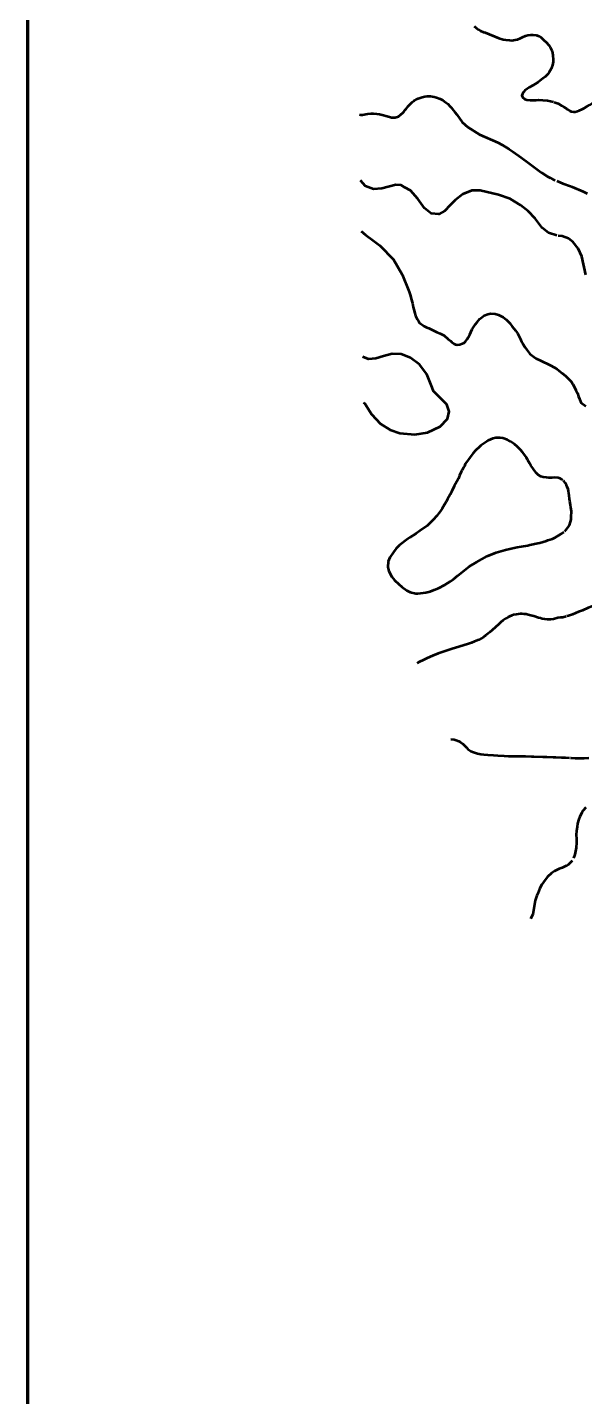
# Model space of a CAD drawing. Header units: metres. Extents: x 531395 to 538605, y 1843190 to 1853105.
# Drawn here: x 531395 to 532076, y 1845342 to 1847016 of the extents above; entities that cross this region are included whole.
import ezdxf

# ---------------------------------------------------------------- set-up
doc = ezdxf.new("R2010")
doc.units = ezdxf.units.M
doc.header["$LTSCALE"] = 4
doc.layers.add('2', color=7, linetype='Continuous', lineweight=53)
doc.layers.add('61', color=7, linetype='Continuous', lineweight=13)

msp = doc.modelspace()

# ---------------------------------------------------------------- linework, layer by layer
at = {"layer": '2'}
msp.add_line((532064.04, 1846005), (532062.44, 1846000.63), dxfattribs=at)
for points in [[(531940.9, 1847017.85), (531943.67, 1847015.28), (531945.94, 1847013.8), (531948.71, 1847012.09), (531952.35, 1847010.38), (531954.31, 1847010.02), (531970.89, 1847002.92), (531976.23, 1847001.39), (531979.54, 1847000.99), (531984.19, 1847000.54), (531987.17, 1847000.38), (531991.23, 1847000.92), (531993.84, 1847001.59), (531997.61, 1847003.06), (532000.08, 1847004.19), (532003.64, 1847005.82), (532006.33, 1847006.59), (532010.29, 1847007.22), (532013.15, 1847007.34), (532017.15, 1847006.72), (532019.94, 1847005.68), (532022.63, 1847003.87), (532026.45, 1847000.45), (532029.02, 1846998.05), (532032.27, 1846994.57), (532033.89, 1846992.06), (532035.94, 1846988.17), (532036.17, 1846987.48), (532037.08, 1846982.4)], [(532037.08, 1846982.4), (532037.19, 1846981.12), (532037.62, 1846978), (532037.28, 1846974.16), (532036.6, 1846969.97)], [(532036.6, 1846969.97), (532035.48, 1846966.94), (532034.86, 1846965.53), (532032.62, 1846961.45), (532030.77, 1846959.14), (532027.59, 1846955.82), (532024.95, 1846953.62), (532019.11, 1846949.15), (532015.79, 1846947.16), (532012.54, 1846945.27), (532008.2, 1846942.88), (532005.61, 1846941.16), (532002.68, 1846939.02)], [(531800.84, 1846909.66), (531802.27, 1846909.49), (531804.66, 1846909.46), (531808.43, 1846910.06), (531810.96, 1846910.63), (531814.93, 1846911.06), (531817.8, 1846911.18), (531822.07, 1846910.69), (531825.2, 1846910.07), (531830.12, 1846908.88), (531833.08, 1846908.06), (531837.44, 1846906.81), (531839.92, 1846906.02), (531843.47, 1846905.93), (531844.53, 1846905.95), (531848.38, 1846907.52), (531851.5, 1846909.68), (531853.75, 1846911.84), (531854.85, 1846913.21), (531856.62, 1846915.42), (531857.8, 1846916.89), (531859.32, 1846918.78), (531860.44, 1846919.95), (531861.81, 1846921.44), (531862.57, 1846922.39), (531864.04, 1846923.8), (531865.08, 1846924.87), (531867.18, 1846926.63), (531868.09, 1846927.11), (531871.63, 1846928.94), (531872.53, 1846929.42), (531876.24, 1846930.59)], [(531876.24, 1846930.59), (531877.35, 1846930.9), (531880.81, 1846931.76), (531883.44, 1846932.24), (531887.48, 1846932.1), (531891.87, 1846931.34), (531895.03, 1846930.53), (531899.53, 1846928.82), (531902.55, 1846927.42), (531906.5, 1846924.59), (531908.62, 1846922.72), (531911.67, 1846919.41), (531912.65, 1846918.27), (531915.61, 1846914.86), (531917.29, 1846912.64), (531919.81, 1846909.76), (531926.45, 1846900.57), (531933.32, 1846894.42), (531947.48, 1846885.53), (531970, 1846875.69), (531975.28, 1846872.56), (531983.73, 1846867.39), (531988.47, 1846864.26), (531998.38, 1846857.25), (532007.83, 1846850.26), (532020.79, 1846840.42), (532023.64, 1846838.47), (532030.46, 1846834.12), (532033.88, 1846832.2), (532037.58, 1846830.5), (532040.08, 1846829.45)], [(532002.68, 1846939.02), (532001.25, 1846937.24), (531999.88, 1846934.88), (531999.39, 1846933.2), (531999.83, 1846930.95), (532002.96, 1846928.61), (532005.25, 1846927.8), (532009.22, 1846927.37), (532011.92, 1846927.28), (532016.59, 1846927.51), (532019.74, 1846927.56), (532024.94, 1846927.36), (532030.66, 1846926.74), (532034.36, 1846926.19), (532037.71, 1846925.16)], [(532038.52, 1846924.92), (532039.92, 1846924.49), (532043.62, 1846923.08), (532048.22, 1846920.42), (532050.97, 1846918.9), (532054.19, 1846916.66), (532055.03, 1846915.98), (532057.69, 1846914.36), (532059.31, 1846913.58), (532062.26, 1846912.94), (532064.34, 1846913.17), (532067.33, 1846913.88), (532069.35, 1846914.67), (532072.91, 1846916.31), (532075.37, 1846917.44), (532078.68, 1846919.62), (532082.2, 1846921.63), (532084.54, 1846923.04), (532088.2, 1846924.59), (532089.42, 1846924.82), (532095.38, 1846925.56), (532096.72, 1846925.52), (532100.32, 1846925.05), (532102.11, 1846924.47)], [(532007.09, 1846791.43), (531997.55, 1846799.03), (531985.13, 1846806.58), (531970.76, 1846811.64), (531948.11, 1846816.84), (531938.26, 1846816.67), (531927.11, 1846812.38), (531917.83, 1846805.09), (531911.25, 1846798.58), (531905.2, 1846792.03), (531897.88, 1846787.99), (531888.44, 1846788.85), (531880.23, 1846795.22), (531872.29, 1846806.68), (531863.13, 1846816.71), (531856.16, 1846820.64), (531851.8, 1846823.26), (531845.25, 1846823.69), (531828.07, 1846819.34), (531817.78, 1846818.37), (531808.2, 1846821.99), (531801.97, 1846828.91)], [(532041.84, 1846828.72), (532049.25, 1846825.62), (532058.52, 1846822.33), (532060.65, 1846821.5), (532074.03, 1846815.75), (532079.12, 1846813.35)], [(532041.76, 1846761.66), (532031.7, 1846765.21), (532023.93, 1846771.19), (532015.62, 1846782.52), (532007.09, 1846791.43)], [(531802.83, 1846767.15), (531808.3, 1846762.69), (531817.43, 1846755.68)], [(531817.43, 1846755.68), (531825.58, 1846749.61), (531842.4, 1846732.56), (531853.13, 1846714.31), (531861.52, 1846692.93), (531863.01, 1846687.96), (531864.15, 1846684.47), (531865.68, 1846679.12), (531866.49, 1846674.36), (531867.28, 1846671.5), (531868.44, 1846666.97), (531869.45, 1846663.75), (531871.24, 1846659.57), (531872.76, 1846656.98), (531874.2, 1846655.14), (531875.65, 1846653.97), (531878.03, 1846652.23), (531879.97, 1846651.02), (531883.1, 1846649.36), (531885.39, 1846648.38), (531888.79, 1846646.84), (531891.31, 1846645.5), (531895.21, 1846643.74), (531899.59, 1846641.94), (531901.83, 1846640.66), (531904.14, 1846639.49), (531909.23, 1846635.08), (531911.9, 1846633.27), (531913.5, 1846631.64), (531916.4, 1846629.49), (531918.11, 1846628.63), (531920.05, 1846628.27), (531923.35, 1846628.53), (531925.64, 1846629.26), (531928.63, 1846630.63), (531930.18, 1846632.13), (531932.25, 1846634.93), (531933.72, 1846637.18), (531935.5, 1846640.89), (531936.74, 1846643.5), (531938.69, 1846647.42), (531940.05, 1846649.75), (531942.58, 1846653.55), (531944.59, 1846656.05), (531947.79, 1846659.82), (531949, 1846660.9), (531953.23, 1846664.02), (531957.8, 1846665.66), (531961.06, 1846666.31), (531966.72, 1846665.88), (531970.74, 1846664.7), (531976.48, 1846661.81), (531979.98, 1846659.34), (531984.5, 1846654.51), (531987.48, 1846650.74), (531991.37, 1846645.56), (531993.81, 1846642.4), (531996.51, 1846637.66), (531997.15, 1846636.11), (531998.84, 1846632.02), (532000.46, 1846629.34), (532003.23, 1846624.89), (532005.35, 1846621.98), (532008.91, 1846617.24), (532013.68, 1846613.57), (532016.77, 1846611.44), (532021.98, 1846608.97), (532025.38, 1846607.44), (532030.39, 1846605.13), (532033.89, 1846603.51), (532038.96, 1846600.64), (532042.23, 1846598.53), (532045.87, 1846595.6)], [(532077.25, 1846713.88), (532072.32, 1846736.01), (532068.18, 1846745.89), (532061.72, 1846753.77), (532056.22, 1846758.23), (532048.47, 1846761.01), (532043.63, 1846761.46)], [(531889.42, 1846575.94), (531882.95, 1846592.4), (531874.08, 1846604.05), (531863.29, 1846612.25), (531851.56, 1846616.78), (531840.57, 1846617.11), (531830.29, 1846614.43), (531820.7, 1846611.4), (531812.01, 1846610.52), (531804.97, 1846613.46)], [(532044.66, 1846596.58), (532046.92, 1846594.76), (532048.59, 1846593.42), (532053.07, 1846589.82), (532055.74, 1846587.17), (532059.4, 1846583.19), (532061.34, 1846580.27), (532063.94, 1846575.61), (532065.37, 1846572.91), (532067.14, 1846568.92), (532068.53, 1846564.89), (532069.78, 1846562.17), (532071.1, 1846557.85), (532077.3, 1846553.32)], [(531805.75, 1846557.82), (531807.24, 1846556.28), (531815.49, 1846543.58), (531826.64, 1846531.68), (531838.5, 1846524.37), (531849.99, 1846520.02), (531868.43, 1846518.48), (531883.86, 1846521.17), (531899.39, 1846528.17), (531908.19, 1846537.53), (531910.48, 1846546.62), (531907.47, 1846555.25), (531898.5, 1846564.32), (531891.18, 1846571.34), (531889.42, 1846575.94)], [(532006.26, 1846487.63), (532004.72, 1846490.41), (532002.89, 1846493.25), (531999.81, 1846497.1), (531997.54, 1846499.61), (531993.64, 1846503.93), (531990.41, 1846506.53), (531985.37, 1846510.07), (531981.72, 1846512.14), (531976.11, 1846513.91), (531972.54, 1846514.37), (531967.22, 1846514.36), (531963.6, 1846513.49), (531958.13, 1846511.37), (531956.27, 1846510.13), (531949.04, 1846504.96), (531947.38, 1846503.55), (531942.74, 1846499.05), (531939.88, 1846495.69), (531936.05, 1846490.71), (531933.95, 1846488.11), (531931.38, 1846484.69), (531930, 1846482.54), (531929.16, 1846479.79)], [(531929.16, 1846479.79), (531928, 1846478.14), (531926.24, 1846475.09), (531925.15, 1846472.88), (531923.18, 1846468.3), (531921.65, 1846464.9), (531919.7, 1846460.98), (531916.52, 1846455.3), (531913.75, 1846449.3), (531911.43, 1846445.34), (531908.53, 1846439.6), (531906.63, 1846436.16), (531904.87, 1846433.12), (531902, 1846428.05), (531899.55, 1846424.36), (531894.94, 1846418.63), (531891.37, 1846414.81), (531885.55, 1846408.86), (531883.57, 1846407.02), (531874.66, 1846400.63), (531869.87, 1846397.45), (531862.41, 1846392.64), (531859.84, 1846390.93), (531849.66, 1846383.17), (531845.73, 1846379.13), (531842.23, 1846374.56), (531837.81, 1846367.99), (531835.84, 1846363.41), (531835.37, 1846356.41), (531836.65, 1846351.61), (531840.38, 1846344.51), (531843.56, 1846340.57), (531848.98, 1846335.37), (531852.75, 1846332.16), (531858.63, 1846327.96), (531862.84, 1846325.94), (531869.79, 1846324.14), (531871.98, 1846324.09), (531882.03, 1846325.28), (531887.02, 1846326.59), (531892.03, 1846328.56), (531897.5, 1846330.68), (531905.22, 1846334.94), (531911.53, 1846338.96), (531915.5, 1846341.77), (531921.1, 1846346.18), (531934.82, 1846357.14), (531943.65, 1846362.58), (531956.78, 1846369.82), (531967.87, 1846374.35), (531979.11, 1846377.42), (531986.15, 1846379.14), (531993.5, 1846380.61), (531998.91, 1846381.58), (532006.47, 1846382.88), (532009.06, 1846383.54), (532018.71, 1846385.73), (532021.22, 1846386.29), (532029.24, 1846388.59), (532030.97, 1846389.26), (532036.48, 1846391), (532039.74, 1846392.5), (532044.13, 1846394.97), (532047.25, 1846396.93), (532050.73, 1846399.31)], [(532049.16, 1846462.72), (532048.26, 1846463.5), (532046.23, 1846464.61), (532043.77, 1846465.38), (532039.54, 1846465.87), (532036.42, 1846465.63), (532032.04, 1846465.72), (532029.18, 1846465.79), (532025.32, 1846466.32), (532022.57, 1846467.16), (532019.02, 1846469.15), (532016.98, 1846471.3), (532014.13, 1846474.79), (532012.63, 1846477.2), (532010.24, 1846480.83), (532008.7, 1846483.61), (532006.26, 1846487.63)], [(532051.65, 1846400.14), (532053.02, 1846401.55), (532055.68, 1846405.07), (532057.39, 1846407.64), (532058.67, 1846411.58), (532059.31, 1846414.5), (532059.5, 1846418.8), (532059.85, 1846423.5), (532059.79, 1846424.92), (532059.11, 1846429.41), (532058.59, 1846432.39), (532057.99, 1846436.99), (532057.58, 1846439.89), (532057.05, 1846443.92), (532056.68, 1846446.44), (532056.14, 1846449.62), (532055.73, 1846451.67), (532054.54, 1846454.67), (532053.65, 1846456.76), (532052.11, 1846459.54), (532050.88, 1846461.22), (532050.1, 1846461.9)], [(532112.52, 1846312.42), (532111.03, 1846314.56), (532108.68, 1846315.6), (532104.23, 1846315.7), (532100.76, 1846315.05), (532095.28, 1846312.8), (532091.36, 1846311.31), (532084.86, 1846308.28), (532080.31, 1846306.48), (532073.47, 1846303.52), (532068.49, 1846301.67), (532061.21, 1846298.65), (532056.11, 1846296.89), (532054.25, 1846296.35)], [(532053.29, 1846296.07), (532049.47, 1846294.95), (532046.29, 1846294.66), (532043.23, 1846294.28), (532037.92, 1846292.58), (532037.9, 1846292.58), (532034.77, 1846292.23), (532032.68, 1846292.19), (532030.58, 1846292.28), (532027.4, 1846292.66), (532024.21, 1846293.28), (532022.1, 1846293.79), (532019.44, 1846294.54), (532013.84, 1846296.43), (532011.84, 1846297), (532006.85, 1846298.24), (532004.41, 1846298.71), (532001.95, 1846299.01), (531999.48, 1846299.15), (531997.02, 1846299.13), (531994.55, 1846298.95), (531992.09, 1846298.61), (531989.08, 1846297.93), (531987.15, 1846297.29), (531984.2, 1846296.08), (531982.34, 1846295.18), (531979.54, 1846293.59), (531976.11, 1846291.14), (531973.51, 1846289.02), (531970.94, 1846286.75), (531963.08, 1846279.38), (531960.17, 1846276.81), (531958.21, 1846275.2), (531954.99, 1846272.82), (531952.22, 1846270.96), (531949.43, 1846269.21), (531946.57, 1846267.61), (531943.59, 1846266.25), (531941.22, 1846265.27), (531937.55, 1846263.79), (531933.82, 1846262.44), (531922.4, 1846259.03), (531914.06, 1846256.65), (531900.65, 1846252.18), (531897.14, 1846250.87), (531890.17, 1846248.1), (531883.39, 1846245.15), (531879.37, 1846243.25), (531873.48, 1846240.28), (531871.15, 1846238.96)], [(531912.29, 1846146.2), (531916.39, 1846145.67), (531919.06, 1846144.95), (531922.39, 1846143.56), (531924.25, 1846142.45), (531926.93, 1846140.2), (531928.64, 1846138.7), (531931.6, 1846135.72), (531933.37, 1846133.84), (531937.03, 1846131.34), (531940.15, 1846130.1), (531945.22, 1846128.54), (531948.97, 1846127.67), (531952.93, 1846127.31), (531957.49, 1846126.83), (531964.62, 1846126.39), (531969.82, 1846126.09), (531977.44, 1846125.61), (531982.83, 1846125.33), (531990.69, 1846125.17), (531998.43, 1846125.28), (532003.5, 1846125.25), (532011.09, 1846124.96), (532013.86, 1846125.02), (532024.72, 1846124.57), (532029.9, 1846124.46), (532037.68, 1846124.19), (532040.55, 1846124.17), (532047.77, 1846123.83), (532052.38, 1846123.65), (532057.56, 1846123.33)], [(532058.58, 1846123.27), (532059.51, 1846123.21), (532064.34, 1846122.86), (532071.15, 1846122.66), (532075.34, 1846122.81), (532080.96, 1846123.03)], [(532077.39, 1846062.43), (532074.21, 1846058.78), (532072.55, 1846055.99), (532070.17, 1846051.38), (532068.77, 1846048.05), (532067.42, 1846042.81), (532066.66, 1846038.99), (532065.92, 1846033.44), (532065.72, 1846029.69), (532065.81, 1846023.68), (532065.85, 1846019.57), (532065.69, 1846013.24), (532064.97, 1846009.03), (532064.04, 1846005)], [(532060.67, 1845997.67), (532059.93, 1845996.64), (532056.08, 1845993), (532053.34, 1845991.22), (532048.28, 1845988.86), (532044.64, 1845987.44), (532039.22, 1845984.85), (532035.61, 1845982.39), (532030.73, 1845977.85), (532027.56, 1845974.2), (532023.43, 1845968.23), (532021.21, 1845963.84), (532018.58, 1845957.39), (532017.62, 1845955.07), (532015.64, 1845948.8), (532012.45, 1845931.88), (532009.85, 1845926.23)]]:
    msp.add_lwpolyline(points, dxfattribs=at)
at = {"layer": '61', "lineweight": 158}
msp.add_lwpolyline([(531395, 1843895), (538605, 1843895), (538605, 1853105), (531395, 1853105)], close=True, dxfattribs=at)

doc.saveas('drawing.dxf')
